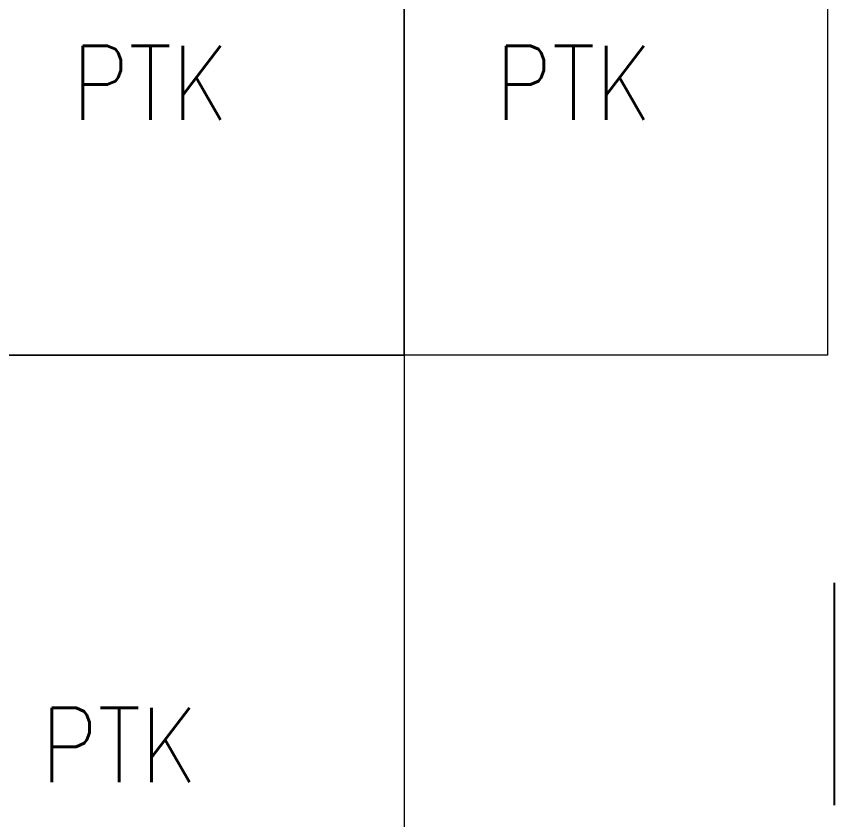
# Model space of a CAD drawing. Header units: inches. Extents: x -85907952 to 802144, y 988801 to 3125513.
# Drawn here: x 409465 to 413332, y 1050939 to 1054733 of the extents above; entities that cross this region are included whole.
import ezdxf

# ---------------------------------------------------------------- set-up
doc = ezdxf.new("R2010")
doc.units = ezdxf.units.IN
doc.header["$MEASUREMENT"] = 0
doc.layers.add('1', color=8, linetype='Continuous', lineweight=9)
doc.layers.add('t3', color=8, linetype='Continuous', lineweight=25)
doc.layers.add('WIN', color=9, linetype='Continuous')
doc.styles.add('LAILA', font='romans.shx', dxfattribs={"width": 0.85})

msp = doc.modelspace()

# ---------------------------------------------------------------- linework, layer by layer
at = {"layer": '1'}
for points in [[(409297.7, 1053133.4), (409297.7, 1055633.4), (411297.7, 1055633.4), (411297.7, 1053133.4)], [(411297.7, 1053133.4), (411297.7, 1055633.4), (413297.7, 1055633.4), (413297.7, 1053133.4)], [(409297.7, 1050633.4), (409297.7, 1053133.4), (411297.7, 1053133.4), (411297.7, 1050633.4)]]:
    msp.add_lwpolyline(points, close=True, dxfattribs=at)
at = {"layer": 'WIN'}
msp.add_line((413331.7, 1051008.4), (413331.7, 1052058.4), dxfattribs=at)

# ---------------------------------------------------------------- texts
at = {"layer": 't3', "style": 'LAILA', "width": 0.85}
for p in [(409524.8, 1054244.5), (411524.8, 1054244.5), (409377.6, 1051116.6)]:
    msp.add_text(' PTK', height=350, dxfattribs=at).set_placement(p)

doc.saveas('drawing.dxf')
